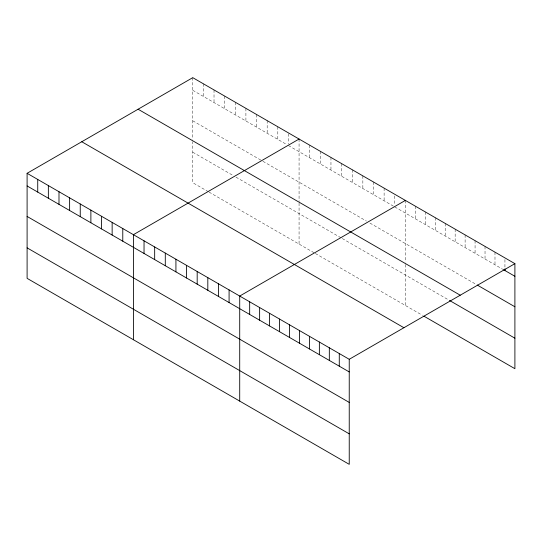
<?xml version="1.0" encoding="UTF-8"?>
<svg xmlns="http://www.w3.org/2000/svg" width="542" height="542" viewBox="0 0 542 542"><rect width="100%" height="100%" fill="white"/><g stroke="black" fill="none" stroke-linecap="round" stroke-linejoin="round"><path stroke-width="0.41" stroke-dasharray="2.71 2.03" d="M192.762 77.662L192.762 139.321M192.762 90.297L286.312 144.308M288.439 145.541L393.323 206.095M394.745 206.915L502.807 269.306M192.762 120.798L262.213 160.893M262.924 161.299L366.392 221.041M369.935 223.087L476.493 284.604M192.762 152.214L233.162 175.533M235.994 177.173L341.589 238.141M342.3 238.548L448.756 300.011M208.352 191.712L192.762 182.708L192.762 141.74M209.063 192.119L314.658 253.087M315.369 253.493L422.442 315.315M504.941 259.584L504.941 268.005M494.988 252.152L494.988 264.787M485.029 246.4L485.029 259.035M475.07 240.655L475.07 253.29M465.117 234.903L465.117 247.538M455.158 229.158L455.158 241.793M445.199 223.406L445.199 236.041M435.246 217.66L435.246 230.296M425.287 211.908L425.287 224.544M415.328 206.163L415.328 218.799M405.375 200.411L405.375 262.071M405.375 264.489L405.375 305.458M394.745 195.96L394.745 205.228M384.115 188.135L384.115 200.777M373.479 181.997L373.479 194.639M362.849 175.859L362.849 188.501M352.219 169.727L352.219 182.363M341.589 163.589L341.589 176.225M330.959 157.451L330.959 170.086M320.329 151.313L320.329 163.948M309.699 145.175L309.699 157.81M299.069 139.037L299.069 201.502M299.069 203.114L299.069 244.083M288.439 133.745L288.439 143.854M277.809 126.76L277.809 139.402M267.179 120.622L267.179 133.264M256.549 114.484L256.549 127.126M245.912 108.353L245.912 120.988M235.282 102.214L235.282 114.85M224.652 96.076L224.652 108.712M214.022 89.938L214.022 102.573M203.392 83.8L203.392 96.435"/><path stroke-width="0.81" d="M27.1 173.305L349.238 359.292L349.238 464.338L27.1 278.351L27.1 173.305L192.762 77.662L514.9 263.649L514.9 368.696L423.864 316.135M299.069 139.037L133.407 234.679L133.407 339.726M405.375 200.411L239.713 296.054L239.713 401.1M349.238 359.292L514.9 263.649M503.518 269.713L514.9 276.284M477.204 285.017L514.9 306.779M138.095 109.227L460.233 295.207M449.467 300.424L514.9 338.201M81.767 141.747L403.905 327.727M27.1 185.947L349.238 371.927M27.1 216.441L349.238 402.421M27.1 247.857L349.238 433.844M504.941 268.852L504.941 270.533M339.278 353.54L339.278 366.182M329.326 347.795L329.326 360.43M319.367 342.043L319.367 354.685M309.407 336.297L309.407 348.933M299.455 330.545L299.455 343.188M289.496 324.8L289.496 337.436M279.536 319.048L279.536 331.69M269.584 313.303L269.584 325.938M259.625 307.551L259.625 320.193M249.666 301.806L249.666 314.441M229.083 289.916L229.083 302.558M218.446 283.784L218.446 296.42M207.816 277.646L207.816 290.282M197.186 271.508L197.186 284.143M186.556 265.37L186.556 278.005M175.926 259.232L175.926 271.867M165.296 253.094L165.296 265.729M154.666 246.956L154.666 259.598M144.036 240.817L144.036 253.46M122.777 228.541L122.777 241.183M112.147 222.41L112.147 235.045M101.517 216.272L101.517 228.907M90.88 210.133L90.88 222.769M80.25 203.995L80.25 216.631M69.62 197.857L69.62 210.492M58.99 191.719L58.99 204.354M48.36 185.581L48.36 198.223M37.73 179.443L37.73 192.085"/></g></svg>
